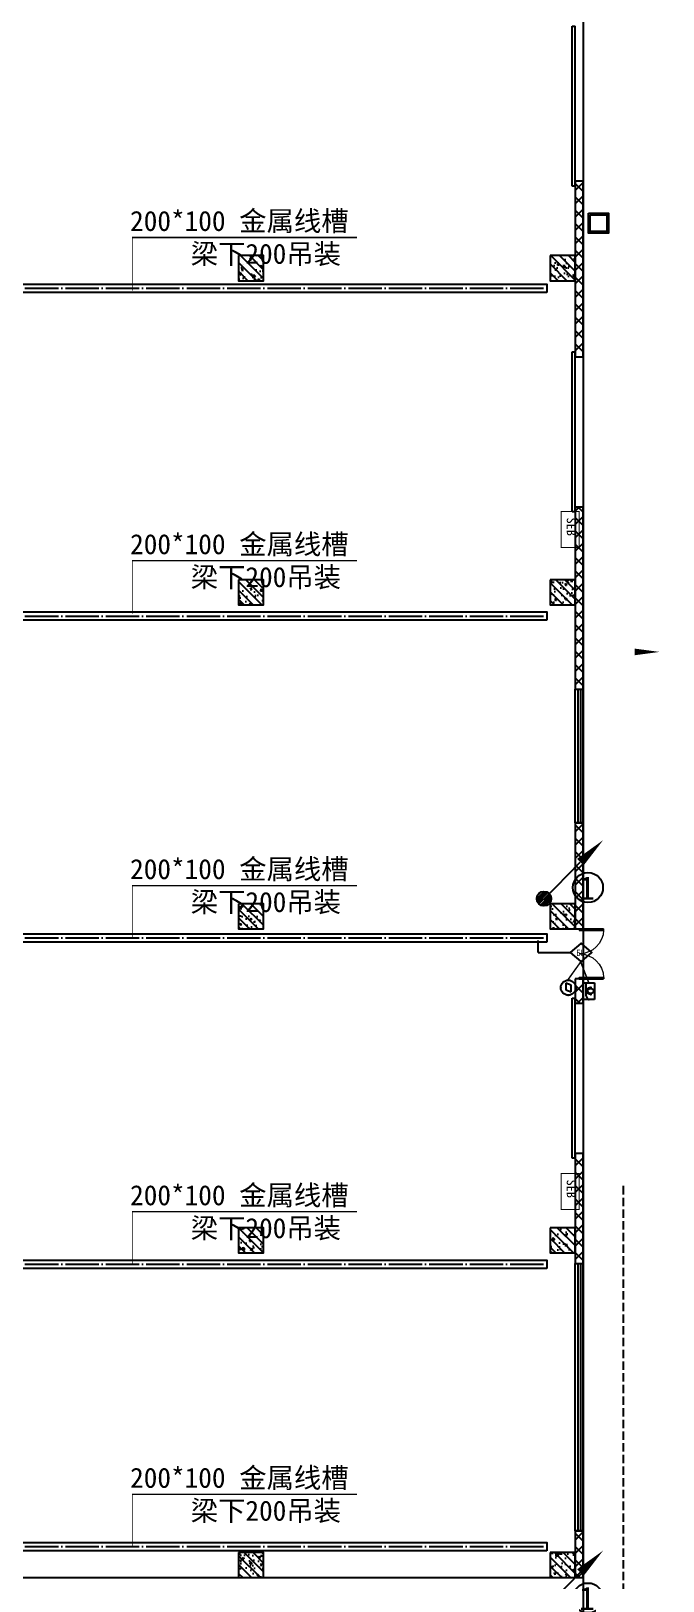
# Model space of a CAD drawing. Header units: millimetres. Extents: x -633009578 to 5705885, y -633235091 to 2571734.
# Drawn here: x 4156836 to 4175746, y 2128035 to 2174435 of the extents above; entities that cross this region are included whole.
import ezdxf
from ezdxf.enums import TextEntityAlignment as Align

# ---------------------------------------------------------------- set-up
doc = ezdxf.new("R2010")
doc.units = ezdxf.units.MM
doc.header["$LTSCALE"] = 1000
doc.header["$MEASUREMENT"] = 0
doc.linetypes.add('DASH', pattern=[0.35, 0.25, -0.1])
doc.linetypes.add('DOTE', pattern=[2.4200000000000004, 2, -0.2, 0.02, -0.2])
doc.layers.get('0').update_dxf_attribs({"color": 9})
for name, color, linetype in [('A-COLUM(柱)', 255, 'Continuous'), ('A-DI-S(箭头)', 76, 'Continuous'), ('A-DOOR(门）', 4, 'Continuous'), ('A-F-AREA(计算)', 5, 'Continuous'), ('A-FLOR(看线)', 8, 'Continuous'), ('A-HATH(填充)', 8, 'Continuous'), ('A-ROOF-G(钢构)', 25, 'Continuous'), ('A-ST-O(室外)', 54, 'Continuous'), ('A-WINDOW（窗）', 4, 'Continuous'), ('WALL', 9, 'Continuous'), ('电-弱电平面-箭头', 3, 'Continuous'), ('电-强电平面-线缆', 3, 'Continuous'), ('电-桥架', 4, 'Continuous'), ('设备-安防', 3, 'Continuous'), ('设备-箱柜', 3, 'Continuous')]:
    doc.layers.add(name, color=color, linetype=linetype)
doc.styles.add('_TEL_DIM', font='simhei.ttf', dxfattribs={"height": 3.5, "bigfont": 'HZTXT'})
doc.styles.add('ELEC-DIM', font='simhei.ttf')
doc.styles.add('IDQSTYLE', font='simhei.ttf', dxfattribs={"width": 0.707, "bigfont": 'hztxt.shx'})
doc.styles.add('宋', font='simhei.ttf', dxfattribs={"width": 0.8})
pattern_1 = [(45, (1607021.475196055, 677964.29318137), (-200.0002033111466, 200.0002033111467), []), (135, (1607021.475196055, 677964.29318137), (-200.0002033111467, -200.0002033111466), [])]

# ---------------------------------------------------------------- blocks, each defined once
blk = doc.blocks.new('$equip$00002496')
for p, q in [((-0.3257586027029902, -0.01245651182034635), (-0.3257586027029902, -0.04339440534022287)), ((-0.3257586027029902, -0.04339440534022287), (-0.2349881161644589, -0.04339440534022287)), ((-0.2349881161644589, -0.07433229886373738), (-0.2349881161644589, -0.01245651182034635)), ((0.2318991003703559, -0.04339041039929725), (0.3257586027029902, -0.04343435477494495)), ((0.2318995781242847, -0.07433229886373738), (0.2318995781242847, -0.01245651182034635)), ((0.3257586027029902, -0.01245651182034635), (0.3257586027029902, -0.04339440534022287))]:
    blk.add_line(p, q)
at = {"const_width": 0.04}
for points in [[(-0.3257569673587568, -0.01199135613933322), (-0.3257586027029902, -0.04339440534022287), (-0.2655665311758639, -0.04339440534022287)], [(-0.3257586027029902, -0.01209546335303457), (-0.3254450895765331, 0.007862924336222932), (-0.3246427298145136, 0.02099261244438821), (-0.3230396698054392, 0.03683146784896962), (-0.3200834360468434, 0.05640672732988605), (-0.3158846532169264, 0.07655434396292549), (-0.3114238906564424, 0.0934556857937423), (-0.3053167008911259, 0.1125148900100612), (-0.2961030303267762, 0.1360363546918961), (-0.2870512925146613, 0.1553192011742794), (-0.2776002755272202, 0.1727327617008996), (-0.2650090074748732, 0.1928330976625148), (-0.2480697203573072, 0.2158072831662139), (-0.2307201034273021, 0.2357486963155679), (-0.2183433735772269, 0.2482254943279258), (-0.2048552286432823, 0.2604362391903123), (-0.1911825684801443, 0.2715267914645665), (-0.1736025161517318, 0.2841171126310655), (-0.1547964517085347, 0.2957489191248897), (-0.1366549688245868, 0.3053642205159122), (-0.1125469685212011, 0.3159432491156622), (-0.09099250963481609, 0.3234552737812919), (-0.07185881528130267, 0.3286887830108753), (-0.0476470465073362, 0.3334767393171205), (-0.03344249982910696, 0.3353641694484395), (-0.01254353142576292, 0.33693107711224), (0.006284847928327508, 0.3371227143543365), (0.02112160998512991, 0.3364609976488282), (0.03364834297099151, 0.3353416012541857), (0.04427512355323415, 0.3339856622114894), (0.0514455190859735, 0.3328576949279523), (0.06296124946675263, 0.3306819992103556), (0.07295717955275904, 0.3284235992541653), (0.08476642325695138, 0.3253025975027413), (0.09841386118205264, 0.3210671038432338), (0.1073930458223913, 0.3179007922954042), (0.1189192084857496, 0.3133782735822024), (0.1273616340185981, 0.309727315147029), (0.1385068310191855, 0.3044504504359793), (0.1500006543647032, 0.2984373588406015), (0.1638636618590681, 0.2903635228794883), (0.1733825990086189, 0.2842636587374727), (0.1825355213950388, 0.2779405411420157), (0.1897162082022987, 0.2726458121323958), (0.1961934307328193, 0.2676024858810706), (0.2032832070399309, 0.2617741676658625), (0.2108134823647561, 0.2552078580083617), (0.217798692494398, 0.2487452608329477), (0.228148777372553, 0.2384502620334388), (0.2384204440459143, 0.2272843058126455), (0.2434306646027835, 0.2214536424435209), (0.2496786895935657, 0.2137899235021905), (0.2547404104698217, 0.2072320931656577), (0.2611980655201478, 0.1983612801268464), (0.2680283635418164, 0.1882836692966521), (0.2770073256251635, 0.1737512327563309), (0.2837973800196778, 0.1615835285520006), (0.2918694003747078, 0.1454322725621751), (0.2969779347913573, 0.1339993972869706), (0.3002692127192859, 0.126001952077786), (0.3046930583077483, 0.1142746343793988), (0.3092767016933067, 0.1005832550908963), (0.3129390048998175, 0.08807579556378187), (0.3161395389179233, 0.07547706223704154), (0.3186645603709621, 0.06388206950578024), (0.3211643142713001, 0.0500421286051278), (0.3228813630266814, 0.03809697220276576), (0.3240568224427989, 0.02762096420337912), (0.324859512373223, 0.01811108543552109), (0.3254132453730563, 0.00858592767326627), (0.3257090797560522, -0.00049248671712121), (0.3257832243107259, -0.007853463819628814), (0.3257586027029902, -0.01597356299680541)], [(0.2318995781242847, -0.04343435477494495), (0.3257586027029902, -0.04343435477494495), (0.3257689946476603, -0.01254634189172066)]]:
    blk.add_lwpolyline(points, dxfattribs=at)
blk.add_lwpolyline([(-0.2349881161644589, -0.04339440534022287), (-0.234988116149907, -0.07433229886373738, 0.0182959325663468), (-0.2341963414801285, -0.09596305228842539, 0.02057100331636309), (-0.2314330486115068, -0.1200309692394512, 0.01615663239953969), (-0.2279163057246478, -0.1385404972170363, 0.01693810384346652), (-0.2229987668251852, -0.1574872628661979, 0.01329564042987737), (-0.2183254288102034, -0.1718583239271538, 0.01774370437729911), (-0.2109808493987657, -0.190436463271908, 0.01810240356969195), (-0.202383055788232, -0.2083190727098554, 0.02333614132905712), (-0.1896684531238861, -0.229968408079003, 0.02044170027676835), (-0.1774249378067907, -0.2471703877454274, 0.01989766451918913), (-0.1643957158521516, -0.2626632182400499, 0.02937469172712198), (-0.1439065932936501, -0.2826519741392985, 0.02046687747088341), (-0.1288843219663249, -0.2946362194343237, 0.01994697534980988), (-0.1136344562692102, -0.3049034932155337, 0.02634036321689085), (-0.09301181325281505, -0.3161697710966109, 0.02276514568385508), (-0.07478138820442837, -0.3239164370424987, 0.02206410967143575), (-0.05684026748349424, -0.3297063967147551, 0.0175610551311905), (-0.04245622256712522, -0.3331187941075768, 0.01884926235006773), (-0.02688140393001959, -0.3356341081016581, 0.02667427645081797), (-0.004813117921003141, -0.3371611547772773, 0.02406458763464014), (0.01513338900986128, -0.3365152710211987, 0.01749181383793592), (0.02959480640129186, -0.334837958071148, 0.02217984979833747), (0.04783707972092088, -0.3312386844263528, 0.01670575936897621), (0.06151090867933817, -0.3274165873117454, 0.0217722080425489), (0.0790706878178753, -0.3210165422860882, 0.03374751034879078), (0.1057169104751665, -0.3077975864252949, 0.02730692637543976), (0.1266723583685234, -0.2939906737810816, 0.03748691983271558), (0.1535541368793929, -0.2707855348744488, 0.02366876899911156), (0.1697097239521099, -0.2529639476961165, 0.02463610663642848), (0.1846068157610716, -0.2329478090214252, 0.02205649491069121), (0.1970839504210744, -0.2124338016146794, 0.01935462041009298), (0.206340296252165, -0.1939205355338345, 0.01688452340010287), (0.2137288127123611, -0.1760053912075819, 0.01966230157732925), (0.2205645790236304, -0.1552443572727498, 0.01731440631145223), (0.2255364213342546, -0.135285412416124, 0.01765737348860424), (0.2290203964221291, -0.1154880664689699, 0.01633418443731503), (0.2311199677496916, -0.09579652929824078, 0.01862757118903319), (0.2318995781388367, -0.07433229886373738, -0.000472708372486724), (0.2318995781242847, -0.05279222321769339, 0.0004727079955161621), (0.2318995781242847, -0.03244852855277713, -0.0004727079955161849), (0.2318995781242847, -0.01245341187313898, 0.0193493677842396), (0.2310570476547582, 0.009855565578618553, 0.01770133877692018), (0.2286674682109151, 0.03113219686929369, 0.0176091688965659), (0.2250366548687452, 0.05081065330523415, 0.01973381331635689), (0.2191032464616001, 0.07337515754625201, 0.01545712335130221), (0.2136441482725786, 0.08944355720814201, 0.01638136793352114), (0.2064366456615971, 0.1069191381830024, 0.01889577194154605), (0.1974724603933282, 0.124934014853352, 0.01460926708694749), (0.1893017992697423, 0.1389198372235114, 0.01834707667655943), (0.1788048267626436, 0.154441256672726, 0.01802701254956099), (0.1670945117075462, 0.16930223901727, 0.01918510430489061), (0.1545159021334257, 0.1830286705735489, 0.02609018841368346), (0.1355203122220701, 0.2003201775660273, 0.02726780140366601), (0.1154953059740365, 0.2149753960547969, 0.02826022181265756), (0.09302354548708536, 0.2278643579738855, 0.01768013504660025), (0.07947741153475363, 0.2340587330181734, 0.02983831462154809), (0.05467275061528198, 0.242662508819194, 0.03688840652984774), (0.02498369276872836, 0.248695417874842, 0.03132680170442304), (-0.00154426900553517, 0.2503981151239714, 0.02152297382195137), (-0.01876981760142371, 0.249681544064515, 0.02781603352576516), (-0.04232023857184686, 0.2463571927401063, 0.02781924796867374), (-0.06450405267241877, 0.2406578850968799, 0.01792787672923883), (-0.07963114288577344, 0.2352566086992738, 0.0262865457487697), (-0.09992356615839526, 0.2259165745053906, 0.02119287732084118), (-0.11706115740526, 0.2159602789688506, 0.0171568808815843), (-0.1294802093179896, 0.207409261194698, 0.02416187819285423), (-0.1477007803769084, 0.1925049077508447, 0.02878934091920857), (-0.167043774476042, 0.1729245897222427, 0.01847703741819992), (-0.1794630369258812, 0.1577163090223621, 0.0213830109619632), (-0.1916570924367988, 0.1400851354956103, 0.01760758065260107), (-0.2016330892802216, 0.1229453873020248, 0.01681983214104903), (-0.2093724703590851, 0.1072558663363452, 0.01906551868470904), (-0.2177670299279271, 0.08662868678948143, 0.01663457793315364), (-0.2233549865341047, 0.06948587926308392, 0.01199850358657596), (-0.227126173209399, 0.05518552293506218, 0.01921348092443342), (-0.2312853431794792, 0.03417440378689207, 0.0129120010522256), (-0.2334025729942368, 0.01812716938002268, 0.01673519548586339), (-0.2347496548027266, -0.0005786718757008202, 0.009174826161293947), (-0.2349881161644589, -0.01245651182034635, 0.0008621608417457901), (-0.2349881161644589, -0.04339440534022287), (-0.2961449461872689, -0.04339440534022287, 56.79143426085979)], format="xyb", dxfattribs=at)
for centre, major_axis, ratio, start_param, end_param in [((0, -0.007853463819628814), (-5.946726671962764e-16, 0.3450403896201966), 0.944188663444044, 4.700094459124145, 7.866276155235024), ((-0.00154426900553517, -0.01245651181670837), (0, 0.2628546269403538), 0.8881100928804517, 4.71238898038469, 7.853981633974483), ((-0.00154426900553517, -0.07433229886373738), (0, -0.2628546269403538), 0.8881100928804517, 4.71238898038469, 7.853981633974483)]:
    blk.add_ellipse(centre, major_axis=major_axis, ratio=ratio, start_param=start_param, end_param=end_param)
for p in [(0, 0.3371869258007791), (-0.3257586027029902, -0.04339440534022287), (0, -0.3371811744327715), (0.3256694684678223, -0.04536965262741433)]:
    blk.add_point(p)
at = {"color": 7, "style": '_TEL_DIM', "flags": 1}
blk.add_attdef('A', text='', height=2e-05, dxfattribs=at).set_placement((0, 0), align=Align.MIDDLE_CENTER)
blk = doc.blocks.new('$equip$00002617')
for p, q in [((0.6250151190488396, 0.4150200000058248), (-0.6249848809511604, 0.4150200000058248)), ((-0.6249848809511604, 0.4150200000058248), (-0.6249848809511604, -0.4149799999959214)), ((-0.6249848809511604, 0.2150200000050972), (0.3250151190459292, 0.2150200000050972)), ((0.3250151190459292, 0.2150200000050972), (0.6250151190488396, 0.07502000000567932)), ((0.6250151190488396, -0.4149799999959214), (0.6250151190488396, 0.4150200000058248)), ((-0.6249848809511604, -0.4149799999959214), (0.6250151190488396, -0.4149799999959214))]:
    blk.add_line(p, q)
at = {"linetype": 'Continuous', "const_width": 0.04}
blk.add_lwpolyline([(-0.6249848809511604, 0.4150200000058248), (0.6250151190488396, 0.4150200000058248), (0.6250151190488396, -0.4149799999959214), (-0.6249848809511604, -0.4149799999959214)], close=True, dxfattribs=at)
at = {"color": 1}
for p in [(-0.6249848809511604, 2.000000495172571e-05), (1.51190488395514e-05, 0.4150200000058248), (0.6250151190488396, 2.000000495172571e-05), (0.01750438004455646, -0.4149799999959214)]:
    blk.add_point(p, dxfattribs=at)
at = {"color": 7, "style": '_TEL_DIM', "flags": 1}
blk.add_attdef('A', text='', height=2.5e-05, dxfattribs=at).set_placement((0, 0), align=Align.MIDDLE_CENTER)
blk = doc.blocks.new('A$C40EF29F0')
for name, p, xscale, yscale, zscale in [('$equip$00002617', (257.9972608285025, 173.994528161973), 400, 400, 400), ('$equip$00002496', (256.1213830718771, 133.3334205766732), 315, 315, 315)]:
    blk.add_blockref(name, p, dxfattribs=dict(xscale=xscale, yscale=yscale, zscale=zscale))
blk = doc.blocks.new('$equip$00002620')
for p, q in [((-0.1058179566880426, 0.1152844922435179), (-0.1858179566897888, -0.1047155077576463)), ((0.1624100250937772, 0.1152844922435179), (-0.1058179566880426, 0.1152844922435179)), ((0.08241002509203099, -0.1047155077576463), (0.1624100250937772, 0.1152844922435179)), ((-0.1858179566897888, -0.1047155077576463), (0.08241002509203099, -0.1047155077576463))]:
    blk.add_line(p, q)
at = {"const_width": 0.04}
blk.add_lwpolyline([(-0.2999925000021904, 9.999999747378752e-06, 1), (0.3000075000036304, 9.999999747378752e-06, 0.9999999999999999), (-0.2999925000021904, 9.999999747378752e-06, 1)], format="xyb", dxfattribs=at)
blk.add_circle((7.500000720028765e-06, 9.999999747378752e-06), 0.3000000000001062)
at = {"color": 1}
for p in [(-0.2999924999985524, 9.999999747378752e-06), (7.500000720028765e-06, 0.3000099999990198), (0.3000075000036304, 9.999999747378752e-06), (7.500000720028765e-06, -0.299989999999525)]:
    blk.add_point(p, dxfattribs=at)
at = {"color": 7, "style": '_TEL_DIM', "flags": 1}
blk.add_attdef('A', text='', height=2.5e-05, dxfattribs=at).set_placement((0, 0), align=Align.MIDDLE_CENTER)
blk = doc.blocks.new('$equip$00002474')
for p, q in [((-0.519992380955955, 1.000000338535756e-05), (7.619048119522631e-06, 0.4400100000020757)), ((7.619048119522631e-06, -0.4399899999989429), (-0.519992380955955, 1.000000338535756e-05)), ((7.619048119522631e-06, 0.4400100000020757), (0.5200076190521941, 1.000000338535756e-05)), ((0.5200076190521941, 1.000000338535756e-05), (7.619048119522631e-06, -0.4399899999989429))]:
    blk.add_line(p, q)
at = {"const_width": 0.04}
blk.add_lwpolyline([(7.619048119522631e-06, 0.4400100000020757), (-0.519992380955955, 1.000000338535756e-05), (7.619048119522631e-06, -0.4399899999989429), (0.5200076190521941, 1.000000338535756e-05), (7.619048119522631e-06, 0.4400100000020757), (-0.519992380955955, 1.000000338535756e-05)], dxfattribs=at)
for p in [(-0.519992380955955, 1.000000338535756e-05), (7.619048119522631e-06, 0.4400100000020757), (0.5200076190521941, 1.000000338535756e-05), (7.619048119522631e-06, -0.4399899999989429)]:
    blk.add_point(p)
at = {"color": 7, "style": '_TEL_DIM'}
blk.add_attdef('$TEXT$', text='', height=0.3, dxfattribs=at).set_placement((0.02805548798642121, 0.01213281898526475), align=Align.MIDDLE_CENTER)
at = {"color": 7, "style": '_TEL_DIM', "flags": 1}
blk.add_attdef('A', text='', height=2e-05, dxfattribs=at).set_placement((0, 0), align=Align.MIDDLE_CENTER)
blk = doc.blocks.new('*X130')
at = {"color": 0, "linetype": 'Continuous'}
for p, q in [((192.587376364835, 446.7215535232801), (193.8713933576327, 448.0055705160779)), ((192.6509968705344, 446.3609099602676), (194.2320369206452, 447.9419500103785)), ((192.6864539319484, 447.2448951591055), (193.3480517218074, 447.9064929489645)), ((192.7889704286661, 446.0746194496875), (194.5183274312254, 447.8039764522467)), ((192.9823694457329, 445.8437543980423), (194.7491924828706, 447.61057743518)), ((193.2275231399996, 445.664644023597), (194.9283028573159, 447.3654237409133)), ((193.5311577474, 445.5440145622856), (195.0489323186273, 447.0617891335129)), ((193.9202347052458, 445.5088274514194), (195.0841194294935, 446.6727121756671)), ((194.6075199946775, 445.7718486721392), (194.8210982087737, 445.9854268862354))]:
    blk.add_line(p, q, dxfattribs=at)
blk = doc.blocks.new('HC001441')
at = {"color": 0, "linetype": 'Continuous'}
blk.add_line((0, -0.05776119327242668), (3.105492900474815, 3.117216328523909), dxfattribs=at)
blk.add_lwpolyline([(3.105492900474815, 3.117216328523909, 0.8, 0, 0), (5.057392361378561, 5.003787405167827, 0, 0, 0)], format="xyseb", dxfattribs=at)
blk.add_circle((0, 0), 0.625, dxfattribs=at)
at = {"color": 0, "linetype": 'Continuous', "xscale": 0.5, "yscale": 0.5, "zscale": 0.5}
blk.add_blockref('*X130', (-96.91845018383279, -223.3780232566237), dxfattribs=at)
at = {"color": 0, "style": 'IDQSTYLE', "width": 0.7}
blk.add_attdef('PSFHATT', (7.057392361378561, -0.62500001), '', height=2.5, dxfattribs=at)
blk = doc.blocks.new('G$CF6649E20')
at = {"layer": '电-弱电平面-箭头', "color": 4}
blk.add_circle((1316.889421409462, 332.4712073528208), 448.9330526033001, dxfattribs=at)
at = {"layer": '电-弱电平面-箭头', "color": 4, "xscale": 350, "yscale": 350, "zscale": 350}
blk.add_blockref('HC001441', (0, 0), dxfattribs=at)
at = {"layer": '电-弱电平面-箭头', "color": 4, "style": '宋'}
blk.add_text('1', height=700, dxfattribs=at).set_placement((1046.360447603278, -30.60809063538909))
blk = doc.blocks.new('G$C989A74A2')
for p in [(132576.5242162314, -47387.15087184543), (132576.5242162314, -68654.63875175733)]:
    blk.add_blockref('G$CF6649E20', p)
blk = doc.blocks.new('HC001524')
at = {"color": 0, "linetype": 'Continuous', "const_width": 0.3}
blk.add_lwpolyline([(5, 2.5), (-5, 2.5), (-5, -2.5), (5, -2.5)], close=True, dxfattribs=at)
at = {"color": 0, "style": 'IDQSTYLE', "width": 0.7}
for tag, p in [('AF', (-1.5, -1.25)), ('PSFHATT', (7, -2.5))]:
    blk.add_attdef(tag, p, '', height=2.5, dxfattribs=at)
blk = doc.blocks.new('$TCHSYS$WIN2D')
for p, q in [((-0.5, 0.5), (0.5, 0.5)), ((-0.5, 0.5), (-0.4999999999999999, -0.5)), ((0.5, 0.5), (0.4999999999999998, -0.5)), ((0.5, 0.1666666666666666), (-0.5, 0.1666666666666666)), ((0.5, -0.1666666666666667), (-0.5, -0.1666666666666667)), ((-0.4999999999999999, -0.5), (0.5, -0.5))]:
    blk.add_line(p, q)
blk = doc.blocks.new('$DorLib2D$00000126')
at = {"color": 0, "linetype": 'Continuous'}
for p, q in [((-0.5319999999956053, 0.5), (-0.5319999999956053, 0.900000000000091)), ((0.5320000000047003, 0.900000000000091), (0.5320000000047003, 0.5000000000002274))]:
    blk.add_line(p, q, dxfattribs=at)
at = {"color": 0, "linetype": 'DASH'}
for p, q in [((-0.5319999999956053, 0.900000000000091), (0.5320000000047003, 0.900000000000091)), ((-0.5319999999956053, 0.5), (0.5320000000047003, 0.5000000000002274))]:
    blk.add_line(p, q, dxfattribs=at)
blk = doc.blocks.new('$DorLib2D$00000002')
for p, q in [((-0.5, -5.684341886080802e-17), (-0.5000000000000007, 0.4875)), ((-0.4750000000000007, 0.4875), (-0.5000000000000007, 0.4875)), ((-0.475, -2.842170943040401e-17), (-0.4750000000000007, 0.4875)), ((0.475, -2.842170943040401e-17), (0.4750000000000007, 0.4875)), ((0.4750000000000007, 0.4875), (0.5000000000000007, 0.4875)), ((0.5, -5.684341886080802e-17), (0.5000000000000007, 0.4875)), ((-0.5, -5.684341886080802e-17), (-0.475, -2.842170943040401e-17)), ((0.5, -5.684341886080802e-17), (0.475, -2.842170943040401e-17))]:
    blk.add_line(p, q)
at = {"lineweight": 13}
for centre, start, end in [((-0.4875, -4.263256414560601e-17), 0, 88.53071641864632), ((0.4875, -4.263256414560601e-17), 91.4692835813537, 180)]:
    blk.add_arc(centre, 0.4875, start, end, dxfattribs=at)
blk = doc.blocks.new('_FZH')
h = blk.add_hatch()
h.set_pattern_fill('钢筋混凝土', color=256, scale=0.1, style=0)
h.set_pattern_definition([(45, (0, 0), (-0.1767766952966369, 0.1767766952966369), []), (50, (0, 0), (0.7172601826007535, -0.06275213498259512), [0.07500000000000001, -0.8250000000000001]), (355, (0, 0), (-0.138751333613, 0.7521921337000119), [0.06, -0.66]), (100.4514, (0.05977168000000001, -0.00522934), (0.5785093817140216, 0.6894395420609536), [0.06374019, -0.701142112]), (46.1842, (0, 0.2), (1.067241048625645, -0.1655190143290181), [0.1125, -1.2375]), (96.6356, (0.088936745, 0.186206693), (0.9346627055487033, 0.9741178709004418), [0.095610288, -1.051713]), (351.1842, (0, 0.2), (0.9346619451336272, 0.9741186009253247), [0.09000000000000001, -0.9900000000000001]), (21, (0.1, 0.15), (0.5969070521184617, -0.4026188906653388), [0.07500000000000001, -0.8250000000000001]), (326, (0.1, 0.15), (0.2433153319215824, 0.7251500450468529), [0.06, -0.66]), (71.4514, (0.149742233, 0.116448394), (0.84022262858149, 0.3225304967099524), [0.06374019, -0.701142112]), (37.50000000000001, (0, 0), (0.01215985531729062, 0.3328938538313115), [0, -0.652, 0, -0.67, 0, -0.6625000000000001]), (7.499999999999999, (0, 0), (0.2630695374421486, 0.3944117118823603), [0, -0.382, 0, -0.637, 0, -0.2525]), (-32.5, (-0.223, 0), (0.533822436172409, -0.02255487173437976), [0, -0.25, 0, -0.78, 0, -1.035]), (-42.5, (-0.323, 0), (0.5831861693423862, 0.1001049823323177), [0, -0.325, 0, -0.518, 0, -0.735])])
h.paths.add_polyline_path([(-0.5, -0.5), (0.5, -0.5), (0.5, 0.5), (-0.5, 0.5)])
blk.add_lwpolyline([(-0.5, -0.5), (0.5, -0.5), (0.5, 0.5), (-0.5, 0.5)], close=True)

msp = doc.modelspace()

# ---------------------------------------------------------------- hatches: boundary and pattern name
at = {"layer": 'A-HATH(填充)'}
h = msp.add_hatch(dxfattribs=at)
h.set_pattern_fill('多孔材料', color=256, scale=100, style=0)
h.set_pattern_definition(pattern_1)
h.paths.add_polyline_path([(4173119.994031782, 2169934.629172276), (4173119.994031782, 2164684.924793512), (4173359.994031773, 2164684.924793512), (4173359.994031773, 2169934.629172276)])
h = msp.add_hatch(dxfattribs=at)
h.set_pattern_fill('多孔材料', color=256, scale=100, style=0)
h.set_pattern_definition(pattern_1)
h.paths.add_polyline_path([(4173119.994031782, 2160184.924793512), (4173119.994031782, 2154734.924793003), (4173359.994031774, 2154734.924793003), (4173359.994031774, 2160184.924793512)])
h = msp.add_hatch(dxfattribs=at)
h.set_pattern_fill('多孔材料', color=256, scale=100, style=0)
h.set_pattern_definition(pattern_1)
h.paths.add_polyline_path([(4173119.994031781, 2150734.924793512), (4173119.994031781, 2147559.629172784), (4173359.994031775, 2147559.629172784), (4173359.994031774, 2150734.924793512)])
h = msp.add_hatch(dxfattribs=at)
h.set_pattern_fill('多孔材料', color=256, scale=100, style=0)
h.set_pattern_definition(pattern_1)
h.paths.add_polyline_path([(4173119.994031781, 2146059.629172784), (4173119.994031781, 2145334.629172784), (4173359.994031775, 2145334.629172784), (4173359.994031775, 2146059.629172784)])
h = msp.add_hatch(dxfattribs=at)
h.set_pattern_fill('多孔材料', color=256, scale=100, style=0)
h.set_pattern_definition(pattern_1)
h.paths.add_polyline_path([(4173119.994031781, 2140834.629172276), (4173119.994031781, 2137534.924793003), (4173359.994031775, 2137534.924793003), (4173359.994031775, 2140834.629172276)])
h = msp.add_hatch(dxfattribs=at)
h.set_pattern_fill('多孔材料', color=256, scale=100, style=0)
h.set_pattern_definition(pattern_1)
h.paths.add_polyline_path([(4173359.99403178, 2128134.629172626), (4173359.994031776, 2129534.924793512), (4173119.994031781, 2129534.924793512), (4173119.99403178, 2128134.629172626)])

# ---------------------------------------------------------------- linework, layer by layer
at = {"layer": 'A-DI-S(箭头)'}
msp.add_lwpolyline([(4173884.298177314, 2155847.083206601, 0, 0, 0), (4175646.484361263, 2155847.083206601, 0, 200, 0), (4174896.484361263, 2155847.083206601, 0, 0, 0)], format="xyseb", dxfattribs=at)
at = {"layer": 'A-DOOR(门）'}
for p, q in [((4173359.99403178, 2174434.629172627), (4173359.99403178, 2169934.629172627)), ((4173359.99403178, 2164684.924793447), (4173359.99403178, 2160184.924793447)), ((4173359.99403178, 2145334.629172403), (4173359.99403178, 2140834.629172403))]:
    msp.add_line(p, q, dxfattribs=at)
at = {"layer": 'A-F-AREA(计算)'}
msp.add_lwpolyline([(4039079.994031782, 2196074.629172625), (4173359.994031782, 2196074.629172625), (4173359.994031782, 2059994.629172625), (4039079.994031782, 2059994.629172625)], close=True, dxfattribs=at)
at = {"layer": 'A-FLOR(看线)'}
msp.add_lwpolyline([(4106319.994031766, 2128134.629172626), (4172369.99403178, 2128134.629172626)], dxfattribs=at)
at = {"layer": 'A-ROOF-G(钢构)'}
for points in [[(4173519.994031763, 2168984.629172625), (4174119.994031763, 2168984.629172625), (4174119.994031763, 2168384.629172625), (4173519.994031763, 2168384.629172625)], [(4173569.994031763, 2168934.629172625), (4174069.994031763, 2168934.629172625), (4174069.994031763, 2168434.629172625), (4173569.994031763, 2168434.629172625)]]:
    msp.add_lwpolyline(points, close=True, dxfattribs=at)
at = {"layer": 'A-ST-O(室外)', "linetype": 'DASH'}
msp.add_lwpolyline([(4174560.003306554, 2113009.629172971), (4174560.007218497, 2139884.629172627)], dxfattribs=at)
at = {"layer": 'WALL'}
for p, q in [((4173119.994031782, 2169934.629172276), (4173119.994031782, 2164684.924793512)), ((4173359.994031773, 2169934.629172276), (4173119.994031782, 2169934.629172276)), ((4173359.994031773, 2164684.924793512), (4173359.994031773, 2169934.629172276)), ((4173119.994031782, 2164684.924793512), (4173359.994031773, 2164684.924793512)), ((4173119.994031782, 2160184.924793512), (4173119.994031782, 2154734.924793003)), ((4173359.994031774, 2160184.924793512), (4173119.994031782, 2160184.924793512)), ((4173359.994031774, 2154734.924793003), (4173359.994031774, 2160184.924793512)), ((4173119.994031782, 2154734.924793003), (4173359.994031774, 2154734.924793003)), ((4173119.994031781, 2150734.924793512), (4173119.994031781, 2147559.629172784)), ((4173359.994031774, 2150734.924793512), (4173119.994031781, 2150734.924793512)), ((4173359.994031775, 2147559.629172784), (4173359.994031774, 2150734.924793512)), ((4173119.994031781, 2147559.629172784), (4173359.994031775, 2147559.629172784)), ((4173119.994031781, 2146059.629172784), (4173119.994031781, 2145334.629172784)), ((4173359.994031775, 2146059.629172784), (4173119.994031781, 2146059.629172784)), ((4173359.994031775, 2145334.629172784), (4173359.994031775, 2146059.629172784)), ((4173119.994031781, 2145334.629172784), (4173359.994031775, 2145334.629172784)), ((4173119.994031781, 2140834.629172276), (4173119.994031781, 2137534.924793003)), ((4173359.994031775, 2140834.629172276), (4173119.994031781, 2140834.629172276)), ((4173359.994031775, 2137534.924793003), (4173359.994031775, 2140834.629172276)), ((4173119.994031781, 2137534.924793003), (4173359.994031775, 2137534.924793003)), ((4173359.994031776, 2129534.924793512), (4173119.994031781, 2129534.924793512)), ((4173119.994031781, 2129534.924793512), (4173119.99403178, 2128134.629172626)), ((4173359.99403178, 2128134.629172626), (4173359.994031776, 2129534.924793512)), ((4173119.99403178, 2128134.629172626), (4173359.99403178, 2128134.629172626))]:
    msp.add_line(p, q, dxfattribs=at)
at = {"layer": '电-强电平面-线缆', "color": 1, "linetype": 'Continuous'}
for points, const_width in [([(4172011.189906189, 2146846.407821515), (4172011.189906189, 2147211.923771043)], 60), ([(4172978.937577278, 2146846.407821515), (4172011.189906189, 2146846.407821515)], 60), ([(4173284.159407877, 2146566.552540993), (4172892.451988473, 2146019.833541963)], 45), ([(4173284.159407877, 2146566.552540993), (4173525.685479762, 2145945.513207455)], 45)]:
    msp.add_lwpolyline(points, dxfattribs=dict(at, const_width=const_width))
at = {"layer": '电-桥架', "color": 5, "linetype": 'DOTE', "ltscale": 0.5}
for p, q in [((4145764.061449302, 2166732.823055513), (4172269.048692347, 2166732.823055513)), ((4145764.061467319, 2156918.086088762), (4172269.048692347, 2156918.086088762)), ((4145764.061485003, 2147285.103510283), (4172269.048692347, 2147285.103510283)), ((4145764.061502936, 2137515.8051406), (4172269.048692347, 2137515.8051406)), ((4145764.061518451, 2129064.395047395), (4172269.048692347, 2129064.395047395))]:
    msp.add_line(p, q, dxfattribs=at)
at = {"layer": '电-桥架', "ltscale": 0.5}
for points in [[(4172269.048692347, 2166607.823055513), (4145764.061449303, 2166607.823055513), (4145764.061449302, 2166857.823055513), (4172269.048692347, 2166857.823055513)], [(4172269.048692347, 2156793.086088762), (4145764.06146732, 2156793.086088762), (4145764.061467319, 2157043.086088762), (4172269.048692347, 2157043.086088762)], [(4172269.048692347, 2147160.103510283), (4145764.061485004, 2147160.103510283), (4145764.061485003, 2147410.103510283), (4172269.048692347, 2147410.103510283)], [(4172269.048692347, 2137390.8051406), (4145764.061502937, 2137390.8051406), (4145764.061502936, 2137640.8051406), (4172269.048692347, 2137640.8051406)], [(4172269.048692347, 2128939.395047395), (4145764.061518452, 2128939.395047395), (4145764.061518451, 2129189.395047395), (4172269.048692347, 2129189.395047395)]]:
    msp.add_lwpolyline(points, close=True, dxfattribs=at)
at = {"layer": '设备-箱柜', "color": 6}
for points in [[(4159869.380061503, 2166664.202006578, 15, 15, 0), (4159869.380061503, 2168254.48890538, 15, 15, 0), (4159869.380061503, 2168254.48890538, 45, 45, 0), (4166594.309751927, 2168254.48890538, 45, 45, 0)], [(4159869.380061503, 2156987.568422899, 15, 15, 0), (4159869.380061503, 2158577.855321702, 15, 15, 0), (4159869.380061503, 2158577.855321702, 45, 45, 0), (4166594.309751927, 2158577.855321702, 45, 45, 0)], [(4159869.380061503, 2147261.311077247, 15, 15, 0), (4159869.380061503, 2148851.597976049, 15, 15, 0), (4159869.380061503, 2148851.597976049, 45, 45, 0), (4166594.309751927, 2148851.597976049, 45, 45, 0)], [(4159869.380061503, 2137498.135570519, 15, 15, 0), (4159869.380061503, 2139088.422469321, 15, 15, 0), (4159869.380061503, 2139088.422469321, 45, 45, 0), (4166594.309751927, 2139088.422469321, 45, 45, 0)], [(4159869.380061503, 2129039.621506151, 15, 15, 0), (4159869.380061503, 2130629.908404953, 15, 15, 0), (4159869.380061503, 2130629.908404953, 45, 45, 0), (4166594.309751927, 2130629.908404953, 45, 45, 0)]]:
    msp.add_lwpolyline(points, format="xyseb", dxfattribs=at)

# ---------------------------------------------------------------- block references
msp.add_blockref('G$C989A74A2', (4039609, 2195847.852026015))
msp.add_blockref('G$C989A74A2', (4039609, 2195847.852026015))
at = {"layer": 'A-COLUM(柱)', "xscale": 750, "yscale": 750, "zscale": 750, "rotation": 270}
for p in [(4163419.99403178, 2167334.629172626), (4172744.99403178, 2167334.629172626), (4163419.99403178, 2157634.629172626), (4172744.99403178, 2157634.629172626), (4163419.99403178, 2147934.629172626), (4172744.99403178, 2147934.629172626), (4163419.99403178, 2138234.629172626), (4172744.99403178, 2138234.629172626), (4163419.99403178, 2128509.629172626), (4172744.99403178, 2128509.629172626)]:
    msp.add_blockref('_FZH', p, dxfattribs=at)
at = {"layer": 'A-DOOR(门）', "extrusion": (0, 0, -1)}
for name, p, xscale, yscale, zscale, rotation in [('$DorLib2D$00000126', (-4173239.99403178, 2172184.629172627), -4500, 240, 4500, 270), ('$DorLib2D$00000126', (-4173239.99403178, 2162434.924793447), -4500, 240, 4500, 270), ('$DorLib2D$00000002', (-4173239.99403178, 2146809.62917268), 1500, 1500, 1500, 90.00000000000001), ('$DorLib2D$00000126', (-4173239.99403178, 2143084.629172403), -4500, 240, 4500, 270)]:
    msp.add_blockref(name, p, dxfattribs=dict(at, xscale=xscale, yscale=yscale, zscale=zscale, rotation=rotation))
at = {"layer": 'A-WINDOW（窗）', "extrusion": (0, 0, -1), "yscale": 240, "rotation": 270}
for p, xscale, zscale in [((-4173239.99403178, 2152734.924793272), -4000, 4000), ((-4173239.99403178, 2133534.924793272), -8000, 8000)]:
    msp.add_blockref('$TCHSYS$WIN2D', p, dxfattribs=dict(at, xscale=xscale, zscale=zscale))
at = {"layer": '设备-安防'}
ref = msp.add_blockref('$equip$00002474', (4173294.842205853, 2146846.413896517), dxfattribs=dict(at, xscale=607.5, yscale=607.5, zscale=607.5, rotation=180))
ref.add_attrib('$TEXT$', 'EL', dxfattribs={"layer": '0', "color": 7, "height": 182.25, "style": '_TEL_DIM'}).set_placement((4173277.798497051, 2146839.043209033), align=Align.MIDDLE_CENTER)
at = {"layer": '设备-安防', "xscale": 750, "yscale": 750, "zscale": 750, "rotation": 270}
msp.add_blockref('$equip$00002620', (4172913.269338913, 2145795.804960638), dxfattribs=at)
at = {"layer": '设备-安防', "xscale": -1, "rotation": 90}
msp.add_blockref('A$C40EF29F0', (4173702.474299901, 2145953.516515903), dxfattribs=at)
at = {"layer": '设备-箱柜'}
ref = msp.add_blockref('HC001524', (4172966.607755907, 2159512.6), dxfattribs=dict(at, xscale=-107.52, yscale=107.52, zscale=107.52, rotation=89.99999999999993))
ref.add_attrib('AF', 'SEB', (4172869.094697334, 2159869.412148046), dxfattribs={"layer": '0', "color": 0, "height": 268.8, "rotation": 270, "style": 'ELEC-DIM'})
ref = msp.add_blockref('HC001524', (4172966.607755907, 2139694.1), dxfattribs=dict(at, xscale=-107.52, yscale=107.52, zscale=107.52, rotation=89.99999999999993))
ref.add_attrib('AF', 'SEB', (4172869.094697334, 2140050.912148046), dxfattribs={"layer": '0', "color": 0, "height": 268.8, "rotation": 270, "style": 'ELEC-DIM'})

# ---------------------------------------------------------------- texts
at = {"layer": '设备-箱柜', "color": 6, "style": 'ELEC-DIM'}
for s, p in [('200*100 金属线槽', (4159800.647759488, 2168449.192810268)), ('梁下200吊装', (4161614.748115619, 2167464.864623648)), ('200*100 金属线槽', (4159800.647759488, 2158772.559226589)), ('梁下200吊装', (4161614.748115619, 2157788.231039969)), ('200*100 金属线槽', (4159800.647759488, 2149046.301880937)), ('梁下200吊装', (4161614.748115619, 2148061.973694317)), ('200*100 金属线槽', (4159800.647759488, 2139283.126374209)), ('梁下200吊装', (4161614.748115619, 2138298.798187589)), ('200*100 金属线槽', (4159800.647759488, 2130824.612309841)), ('梁下200吊装', (4161614.748115619, 2129840.284123221))]:
    msp.add_text(s, height=600, dxfattribs=at).set_placement(p)

doc.saveas('drawing.dxf')
